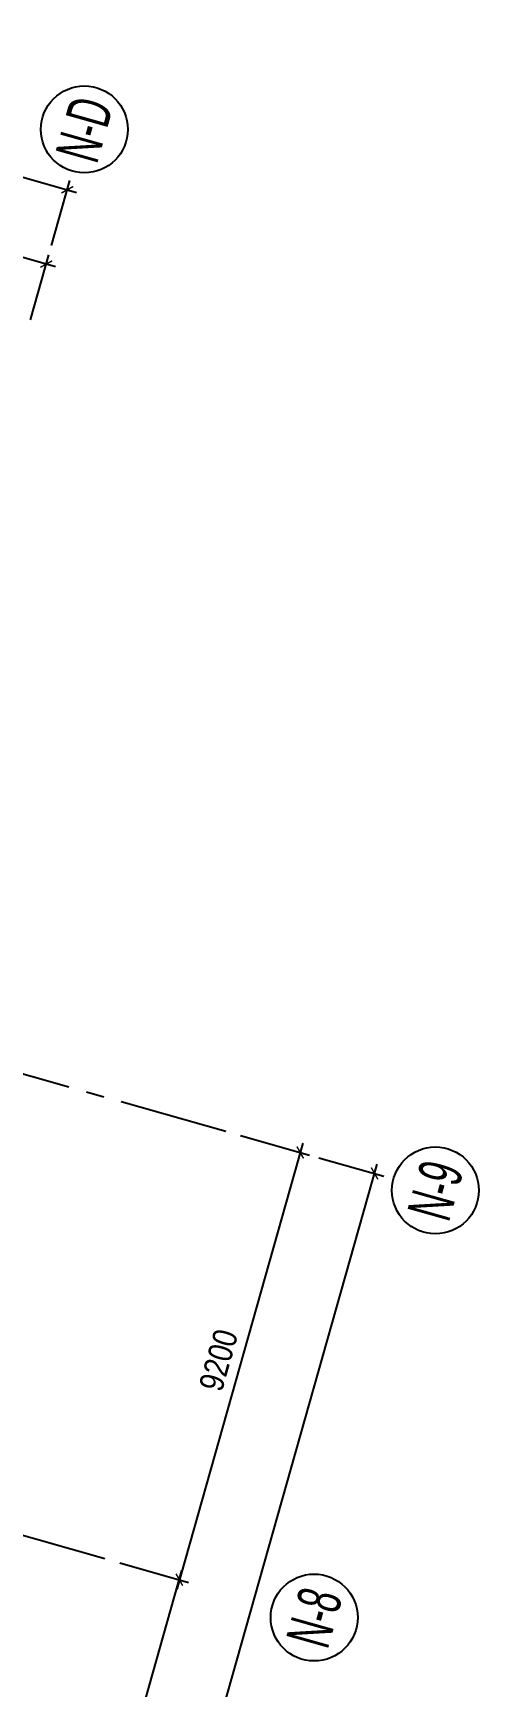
# Model space of a CAD drawing. Header units: millimetres. Extents: x 489377 to 1074388, y -818569 to -310551.
# Drawn here: x 608485 to 617714, y -668570 to -634299 of the extents above; entities that cross this region are included whole.
import ezdxf
from ezdxf.enums import TextEntityAlignment as Align

# ---------------------------------------------------------------- set-up
doc = ezdxf.new("R2010")
doc.units = ezdxf.units.MM
doc.header["$LTSCALE"] = 100
doc.header["$PDMODE"] = 32
doc.header["$PDSIZE"] = 2.5
doc.linetypes.add('CENTER2', pattern=[1.125, 0.75, -0.125, 0.125, -0.125])
for name, color, linetype in [('A-GRID-SYM', 50, 'Continuous'), ('ccu11-Dim', 8, 'Continuous'), ('ccu12-Truc', 13, 'CENTER2'), ('KC-Betong', 6, 'Continuous')]:
    doc.layers.add(name, color=color, linetype=linetype)
doc.layers.add('ccu12-Tencaukien', color=9, linetype='Continuous', lineweight=15)
doc.styles.add('Arial Narrow', font='ARIALN.TTF')
doc.styles.add('HBA-Text', font='GOTHIC.TTF')
doc.dimstyles.new('ccu12-200', dxfattribs={"dimscale": 200, "dimtxt": 2.5, "dimasz": 1, "dimexe": 1, "dimexo": 2, "dimgap": 1, "dimtad": 1, "dimdec": 0, "dimdsep": 46, "dimtxsty": 'Arial Narrow', "dimblk": 'ARCHTICK', "dimcen": -1, "dimdle": 1, "dimclrd": 256, "dimclre": 256, "dimclrt": 3, "dimadec": 0, "dimazin": 2, "dimtfac": 0.1, "dimtdec": 0, "dimtmove": 0, "dimatfit": 1, "dimldrblk": 'ARCHTICK', "dimfxl": 0, "dimtvp": 0.833333, "dimtolj": 1, "dimtzin": 12, "dimarcsym": 0})

# ---------------------------------------------------------------- blocks, each defined once
blk = doc.blocks.new('GRID-SYM-flat-239')
at = {"layer": 'A-GRID-SYM', "ltscale": 0.5}
blk.add_circle((0, 0), 900, dxfattribs=at)
at = {"layer": 'A-GRID-SYM', "style": 'HBA-Text'}
blk.add_attdef('GRID', text='', height=900, rotation=74.2212, dxfattribs=at).set_placement((0, 0), align=Align.MIDDLE_CENTER)
blk = doc.blocks.new('GRID-SYM-flat-240')
at = {"layer": 'A-GRID-SYM', "ltscale": 0.5}
blk.add_circle((0, 0), 900, dxfattribs=at)
at = {"layer": 'A-GRID-SYM', "style": 'HBA-Text'}
blk.add_attdef('GRID', text='', height=900, rotation=74.2212, dxfattribs=at).set_placement((0, 0), align=Align.MIDDLE_CENTER)
blk = doc.blocks.new('GRID-SYM-flat-243')
at = {"layer": 'A-GRID-SYM', "ltscale": 0.5}
blk.add_circle((0, 0), 900, dxfattribs=at)
at = {"layer": 'A-GRID-SYM', "style": 'HBA-Text'}
blk.add_attdef('GRID', text='', height=900, rotation=74.2212, dxfattribs=at).set_placement((0, 0), align=Align.MIDDLE_CENTER)
blk = doc.blocks.new('_ARCHTICK')
at = {"color": 0, "linetype": 'ByBlock', "const_width": 0.15}
blk.add_lwpolyline([(-0.5, -0.5), (0.5, 0.5)], dxfattribs=at)
blk = doc.blocks.new('*D111')
at = {"layer": 'ccu11-Dim', "lineweight": -2, "ltscale": 0.5, "transparency": 16777216}
for p, q in [((1104059, -769062), (1124345, -697274)), ((1123136, -697140), (1124483, -697520)), ((1102959, -768544), (1104306, -768924))]:
    blk.add_line(p, q, dxfattribs=at)
at = {"layer": 'Defpoints', "color": 0, "ltscale": 0.5, "transparency": 16777216}
for p in [(1122751, -697031), (1124291, -697466), (1102574, -768435)]:
    blk.add_point(p, dxfattribs=at)
at = {"layer": 'ccu11-Dim', "lineweight": -2, "ltscale": 0.5, "transparency": 16777216, "xscale": 200, "yscale": 200, "zscale": 200}
for p, rotation in [((1124291, -697466), 74.22121918342351), ((1104114, -768870), 254.2212191834235)]:
    blk.add_blockref('_ARCHTICK', p, dxfattribs=dict(at, rotation=rotation))
at = {"layer": 'ccu11-Dim', "color": 3, "ltscale": 0.5, "transparency": 16777216, "insert": (1113764, -733044), "char_height": 500, "attachment_point": 5, "rotation": 74.2212, "style": 'Arial Narrow', "bg_fill": 3, "box_fill_scale": 1.1, "bg_fill_color": 256, "bg_fill_true_color": 13158600, "bg_fill_transparency": 0}
blk.add_mtext('\\A1;74200', dxfattribs=at)
blk = doc.blocks.new('*D112')
at = {"layer": 'ccu11-Dim', "lineweight": -2, "ltscale": 0.5, "transparency": 16777216}
for p, q in [((1109470, -677601), (1109850, -676254)), ((1117687, -678676), (1109603, -676392)), ((1117168, -679777), (1117549, -678429))]:
    blk.add_line(p, q, dxfattribs=at)
at = {"layer": 'Defpoints', "color": 0, "ltscale": 0.5, "transparency": 16777216}
for p in [(1109796, -676446), (1109361, -677986), (1117059, -680161)]:
    blk.add_point(p, dxfattribs=at)
at = {"layer": 'ccu11-Dim', "lineweight": -2, "ltscale": 0.5, "transparency": 16777216, "xscale": 200, "yscale": 200, "zscale": 200}
for p, rotation in [((1109796, -676446), 164.2212191822723), ((1117494, -678622), 344.2212191822723)]:
    blk.add_blockref('_ARCHTICK', p, dxfattribs=dict(at, rotation=rotation))
at = {"layer": 'ccu11-Dim', "color": 3, "ltscale": 0.5, "transparency": 16777216, "insert": (1113769, -677096), "char_height": 500, "attachment_point": 5, "rotation": 344.2212, "style": 'Arial Narrow', "bg_fill": 3, "box_fill_scale": 1.1, "bg_fill_color": 256, "bg_fill_true_color": 13158600, "bg_fill_transparency": 0}
blk.add_mtext('\\A1;8000', dxfattribs=at)
blk = doc.blocks.new('*D117')
at = {"layer": 'ccu11-Dim', "lineweight": -2, "ltscale": 0.5, "transparency": 16777216}
for p, q in [((1121516, -696682), (1122943, -697085)), ((1122805, -696839), (1120195, -706077)), ((1119014, -705535), (1120442, -705939))]:
    blk.add_line(p, q, dxfattribs=at)
at = {"layer": 'Defpoints', "color": 0, "ltscale": 0.5, "transparency": 16777216}
for p in [(1121131, -696573, 0), (1118629, -705427, 0), (1120249, -705884)]:
    blk.add_point(p, dxfattribs=at)
at = {"layer": 'ccu11-Dim', "lineweight": -2, "ltscale": 0.5, "transparency": 16777216, "xscale": 200, "yscale": 200, "zscale": 200}
for p, rotation in [((1122751, -697031), 74.22122040985515), ((1120249, -705884), 254.2212204098551)]:
    blk.add_blockref('_ARCHTICK', p, dxfattribs=dict(at, rotation=rotation))
at = {"layer": 'ccu11-Dim', "color": 3, "ltscale": 0.5, "transparency": 16777216, "insert": (1121062, -701334), "char_height": 500, "attachment_point": 5, "rotation": 74.2212, "style": 'Arial Narrow', "bg_fill": 3, "box_fill_scale": 1.1, "bg_fill_color": 256, "bg_fill_true_color": 13158600, "bg_fill_transparency": 0}
blk.add_mtext('\\A1;9200', dxfattribs=at)
blk = doc.blocks.new('*D118')
at = {"layer": 'ccu11-Dim', "lineweight": -2, "ltscale": 0.5, "transparency": 16777216}
for p, q in [((1119014, -705535), (1120442, -705939)), ((1117040, -717240), (1120304, -705692)), ((1115860, -716698), (1117287, -717102))]:
    blk.add_line(p, q, dxfattribs=at)
at = {"layer": 'Defpoints', "color": 0, "ltscale": 0.5, "transparency": 16777216}
for p in [(1118629, -705427, 0), (1120249, -705884), (1115475, -716589, 0)]:
    blk.add_point(p, dxfattribs=at)
at = {"layer": 'ccu11-Dim', "lineweight": -2, "ltscale": 0.5, "transparency": 16777216, "xscale": 200, "yscale": 200, "zscale": 200}
for p, rotation in [((1120249, -705884), 74.22122040989605), ((1117095, -717047), 254.2212204098961)]:
    blk.add_blockref('_ARCHTICK', p, dxfattribs=dict(at, rotation=rotation))
at = {"layer": 'ccu11-Dim', "color": 3, "ltscale": 0.5, "transparency": 16777216, "insert": (1118234, -711342), "char_height": 500, "attachment_point": 5, "rotation": 74.2212, "style": 'Arial Narrow', "bg_fill": 3, "box_fill_scale": 1.1, "bg_fill_color": 256, "bg_fill_true_color": 13158600, "bg_fill_transparency": 0}
blk.add_mtext('\\A1;11600', dxfattribs=at)
blk = doc.blocks.new('*D119')
at = {"layer": 'ccu11-Dim', "lineweight": -2, "ltscale": 0.5, "transparency": 16777216}
for p, q in [((1098838, -672934), (1099219, -671587)), ((1098972, -671725), (1118122, -677136)), ((1117603, -678237), (1117984, -676890))]:
    blk.add_line(p, q, dxfattribs=at)
at = {"layer": 'Defpoints', "color": 0, "ltscale": 0.5, "transparency": 16777216}
for p in [(1098729, -673319), (1117930, -677082), (1117494, -678622)]:
    blk.add_point(p, dxfattribs=at)
at = {"layer": 'ccu11-Dim', "lineweight": -2, "ltscale": 0.5, "transparency": 16777216, "xscale": 200, "yscale": 200, "zscale": 200}
for p, rotation in [((1099164, -671780), 164.2212191822723), ((1117930, -677082), 344.2212191822723)]:
    blk.add_blockref('_ARCHTICK', p, dxfattribs=dict(at, rotation=rotation))
at = {"layer": 'ccu11-Dim', "color": 3, "ltscale": 0.5, "transparency": 16777216, "insert": (1108671, -673993), "char_height": 500, "attachment_point": 5, "rotation": 344.2212, "style": 'Arial Narrow', "bg_fill": 3, "box_fill_scale": 1.1, "bg_fill_color": 256, "bg_fill_true_color": 13158600, "bg_fill_transparency": 0}
blk.add_mtext('\\A1;19500', dxfattribs=at)
blk = doc.blocks.new('LUOI TRUC-NT1')
at = {"layer": 'ccu12-Truc', "ltscale": 30}
for p, q in [((28322, 69102.4), (-10136.3, 79969.7)), ((25820.3, 60249.1), (-12638, 71116.3))]:
    blk.add_line(p, q, dxfattribs=at)
at = {"layer": 'KC-Betong', "ltscale": 0.5}
ref = blk.add_blockref('GRID-SYM-flat-243', (25393.9, 89867.3), dxfattribs=at)
ref.add_attrib('GRID', 'N-D', dxfattribs={"layer": 'A-GRID-SYM', "height": 900, "rotation": 74.22122, "style": 'HBA-Text', "width": 0.6}).set_placement((25393.9, 89867.3), align=Align.MIDDLE_CENTER)
ref = blk.add_blockref('GRID-SYM-flat-240', (32661.3, 67881.5), dxfattribs=at)
ref.add_attrib('GRID', 'N-9', dxfattribs={"layer": 'A-GRID-SYM', "height": 900, "rotation": 74.22122, "style": 'HBA-Text', "width": 0.6}).set_placement((32661.3, 67881.5), align=Align.MIDDLE_CENTER)
ref = blk.add_blockref('GRID-SYM-flat-239', (30152.1, 59030.3), dxfattribs=at)
ref.add_attrib('GRID', 'N-8', dxfattribs={"layer": 'A-GRID-SYM', "height": 900, "rotation": 74.22122, "style": 'HBA-Text', "width": 0.6}).set_placement((30152.1, 59030.3), align=Align.MIDDLE_CENTER)
at = {"layer": 'ccu11-Dim', "ltscale": 0.5}
for base, p1, p2, angle, picture, middle in [((16906.8, 89252), (24170.3, 85536.9), (16471.7, 87712.2), 164.22122, '*D112', (20879.9, 88602.4)), ((31401.4, 68232.3), (9685, -2736.5), (29861.7, 68667.4), 74.22122, '*D111', (20874.9, 32654.2))]:
    dim = blk.add_linear_dim(base=base, p1=p1, p2=p2, angle=angle, dimstyle='ccu12-200', override={"dimfxl": 150, "dimtfill": 1}, dxfattribs=at)
    dim.commit()
    dim.dimension.update_dxf_attribs({"geometry": picture, "text_midpoint": middle, "insert": (-1092889.1, 765698.3)})
dim = blk.add_linear_dim(base=(25040.4, 88616.3), p1=(5840.1, 92379.1), p2=(24605.3, 87076.6), angle=164.22122, dimstyle='ccu12-200', override={"dimfxl": 150, "dimtfill": 1}, dxfattribs=at)
dim.commit()
dim.dimension.update_dxf_attribs({"geometry": '*D119', "text_midpoint": (15781.6, 91705.7), "insert": (-1092889.1, 765698.3)})
dim = blk.add_aligned_dim(p1=(28241.7, 69125.1, 0), p2=(25740, 60271.8, 0), distance=1683.4, dimstyle='ccu12-200', override={"dimfxl": 150, "dimtfill": 1}, dxfattribs=at)
dim.commit()
dim.dimension.update_dxf_attribs({"geometry": '*D117', "text_midpoint": (28172.7, 64364.5), "insert": (-1092889.1, 765698.3)})
dim = blk.add_aligned_dim(p1=(22585.7, 49108.9, 0), p2=(25740, 60271.8, 0), distance=-1683.4, dimstyle='ccu12-200', override={"dimfxl": 150, "dimtfill": 1}, dxfattribs=at)
dim.commit()
dim.dimension.update_dxf_attribs({"geometry": '*D118', "text_midpoint": (25344.7, 54356.4), "insert": (-1092889.1, 765698.3)})
blk = doc.blocks.new('220908_DWall Plan')
at = {"layer": 'ccu11-Dim'}
blk.add_blockref('LUOI TRUC-NT1', (-42220.5, 80091.1), dxfattribs=at)

msp = doc.modelspace()

# ---------------------------------------------------------------- block references
at = {"layer": 'ccu12-Tencaukien'}
msp.add_blockref('220908_DWall Plan', (626373, -806253), dxfattribs=at)

doc.saveas('drawing.dxf')
